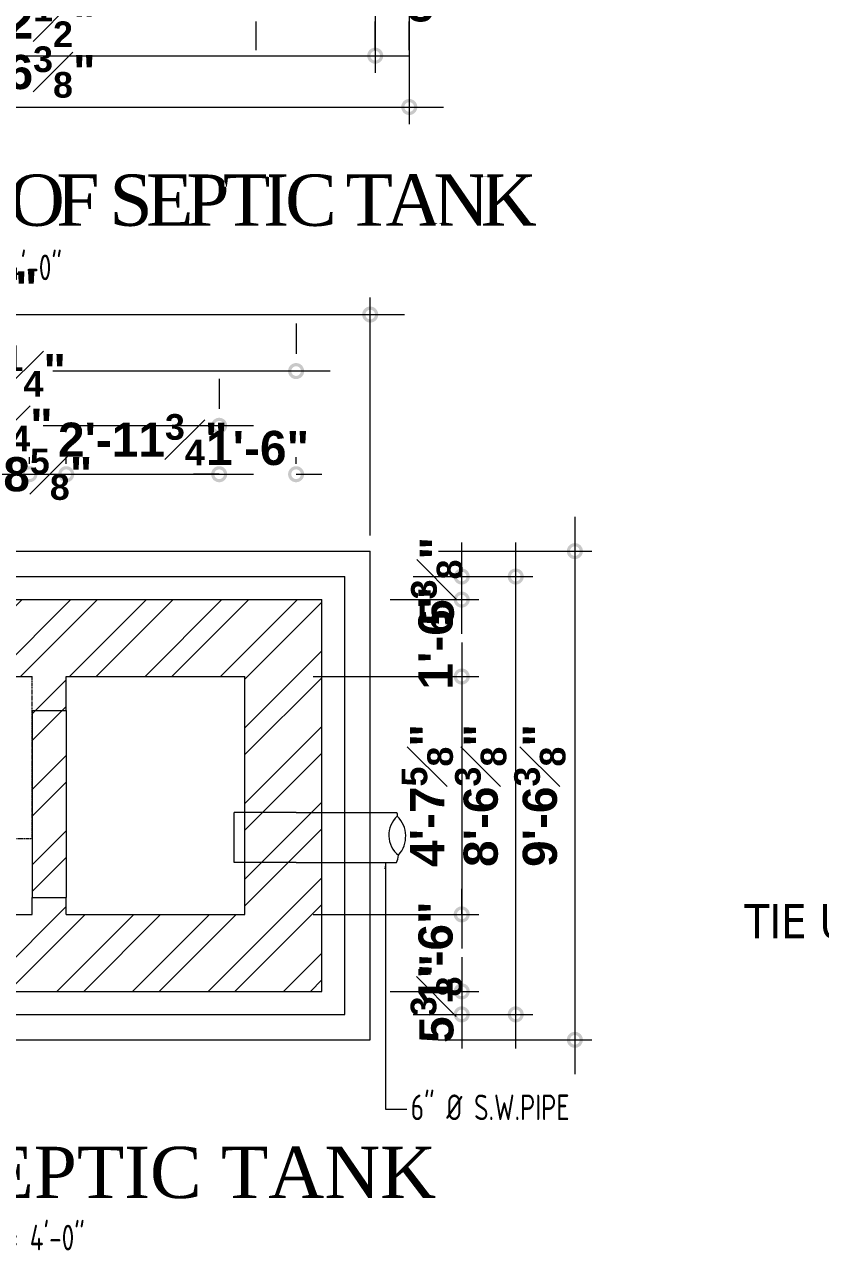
# Model space of a CAD drawing. Header units: inches. Extents: x -9998782 to 66725, y -6520505 to 8308.
# Drawn here: x -4995078.4 to -4994892.2, y -3259052.1 to -3258765.3 of the extents above; entities that cross this region are included whole.
import ezdxf

# ---------------------------------------------------------------- set-up
doc = ezdxf.new("R2010")
doc.units = ezdxf.units.IN
doc.header["$LTSCALE"] = 2
doc.header["$MEASUREMENT"] = 0
doc.header["$PDMODE"] = 34
doc.linetypes.add('ACAD_ISO02W100', pattern=[15, 12, -3])
doc.linetypes.add('HIDDEN', pattern=[0.375, 0.25, -0.125])
doc.layers.get('0').update_dxf_attribs({"linetype": 'CONTINUOUS'})
doc.layers.get('DEFPOINTS').update_dxf_attribs({"color": 141, "linetype": 'CONTINUOUS'})
for name, color, linetype, lineweight in [('1', 7, 'CONTINUOUS', 13), ('DIM_LINE', 173, 'CONTINUOUS', 20), ('dimensions', 7, 'CONTINUOUS', 15), ('HATCH', 60, 'ACAD_ISO02W100', 13), ('TEXT', 181, 'CONTINUOUS', 25), ('tile', 21, 'CONTINUOUS', 9)]:
    doc.layers.add(name, color=color, linetype=linetype, lineweight=lineweight)
doc.styles.add('int text 1in-4ft', font='trebuc.ttf', dxfattribs={"height": 3.5})
doc.styles.add('ordinary', font='times.ttf')
doc.styles.add('STYLE1', font='arialbd.ttf')
doc.styles.add('TAHOMA', font='tahoma.ttf', dxfattribs={"height": 9})
doc.dimstyles.new('dim 1in-4ft', dxfattribs={"dimscale": 0.5, "dimtxt": 3.5, "dimasz": 3, "dimexe": 6, "dimexo": 12, "dimgap": 1, "dimtad": 1, "dimzin": 0, "dimdsep": 46, "dimlunit": 4, "dimtxsty": 'int text 1in-4ft', "dimblk": 'DOT', "dimcen": 4, "dimdle": 6, "dimclrt": 7, "dimadec": 0, "dimazin": 0, "dimtfac": 1, "dimtofl": 0, "dimtmove": 0, "dimatfit": 3, "dimfxl": 7, "dimfxlon": 1, "dimtolj": 1, "dimtzin": 0, "dimarcsym": 0})
doc.dimstyles.new('Ronika', dxfattribs={"dimtxt": 8, "dimasz": 6, "dimexe": 4, "dimexo": 16, "dimgap": 2, "dimtad": 1, "dimdec": 3, "dimzin": 3, "dimdsep": 46, "dimlunit": 4, "dimtxsty": 'STYLE1', "dimblk": 'DOTSMALL', "dimcen": 2, "dimdle": 8, "dimclrd": 256, "dimclre": 7, "dimclrt": 256, "dimadec": 0, "dimazin": 0, "dimtfac": 0.75, "dimtdec": 3, "dimtix": 1, "dimtofl": 0, "dimtmove": 2, "dimatfit": 3, "dimfxl": 1, "dimfrac": 1, "dimtolj": 1, "dimtzin": 0, "dimlwd": 13, "dimlwe": 13, "dimarcsym": 0})

# ---------------------------------------------------------------- blocks, each defined once
blk = doc.blocks.new('TUYTFH')
at = {"layer": 'TEXT', "insert": (81357.29, 74528.46), "char_height": 8, "width": 95.9123, "attachment_point": 3, "style": 'TAHOMA'}
blk.add_mtext('TIE UP BY BINDING WIRE', dxfattribs=at)
blk = doc.blocks.new('_DOTSMALL')
at = {"color": 0, "linetype": 'ByBlock', "const_width": 0.5}
blk.add_lwpolyline([(-0.0625, 0, 1), (0.0625, 0, 1)], format="xyb", close=True, dxfattribs=at)
blk = doc.blocks.new('*D113')
at = {"layer": 'DEFPOINTS', "color": 0, "transparency": 16777216}
for p in [(-176552.13, 44149.44), (-176703.43, 44144.59), (-176552.13, 44144.59)]:
    blk.add_point(p, dxfattribs=at)
at = {"layer": 'DIM_LINE', "color": 7, "lineweight": 13, "transparency": 16777216}
for p, q in [((-176703.43, 44160.59), (-176703.43, 44153.44)), ((-176552.13, 44160.59), (-176552.13, 44153.44))]:
    blk.add_line(p, q, dxfattribs=at)
at = {"layer": 'DIM_LINE', "lineweight": 13, "transparency": 16777216}
for p, q in [((-176711.43, 44149.44), (-176642.54, 44149.44)), ((-176544.13, 44149.44), (-176609.04, 44149.44))]:
    blk.add_line(p, q, dxfattribs=at)
at = {"layer": 'DIM_LINE', "lineweight": 13, "transparency": 16777216, "xscale": 6, "yscale": 6, "zscale": 6, "rotation": 180}
blk.add_blockref('_DOTSMALL', (-176703.43, 44149.44), dxfattribs=at)
at = {"layer": 'DIM_LINE', "lineweight": 13, "transparency": 16777216, "xscale": 6, "yscale": 6, "zscale": 6}
blk.add_blockref('_DOTSMALL', (-176552.13, 44149.44), dxfattribs=at)
at = {"layer": 'DIM_LINE', "transparency": 16777216, "insert": (-176625.79, 44149.44), "char_height": 8, "attachment_point": 5, "style": 'STYLE1'}
blk.add_mtext('\\A1;12\'-7{\\H0.750000x;\\S1#4;}"', dxfattribs=at)
blk = doc.blocks.new('*D114')
at = {"layer": 'DEFPOINTS', "color": 0, "transparency": 16777216}
for p in [(-176570.13, 44136.64), (-176685.43, 44131.59), (-176570.13, 44131.59)]:
    blk.add_point(p, dxfattribs=at)
at = {"layer": 'DIM_LINE', "color": 7, "lineweight": 13, "transparency": 16777216}
for p, q in [((-176685.43, 44147.59), (-176685.43, 44140.64)), ((-176570.13, 44147.59), (-176570.13, 44140.64))]:
    blk.add_line(p, q, dxfattribs=at)
at = {"layer": 'DIM_LINE', "lineweight": 13, "transparency": 16777216}
for p, q in [((-176693.43, 44136.64), (-176640.3, 44136.64)), ((-176562.13, 44136.64), (-176611.28, 44136.64))]:
    blk.add_line(p, q, dxfattribs=at)
at = {"layer": 'DIM_LINE', "lineweight": 13, "transparency": 16777216, "xscale": 6, "yscale": 6, "zscale": 6, "rotation": 180}
blk.add_blockref('_DOTSMALL', (-176685.43, 44136.64), dxfattribs=at)
at = {"layer": 'DIM_LINE', "lineweight": 13, "transparency": 16777216, "xscale": 6, "yscale": 6, "zscale": 6}
blk.add_blockref('_DOTSMALL', (-176570.13, 44136.64), dxfattribs=at)
at = {"layer": 'DIM_LINE', "transparency": 16777216, "insert": (-176625.79, 44136.64), "char_height": 8, "attachment_point": 5, "style": 'STYLE1'}
blk.add_mtext('\\A1;9\'-7{\\H0.750000x;\\S1#4;}"', dxfattribs=at)
blk = doc.blocks.new('*D116')
at = {"layer": 'DEFPOINTS', "color": 0, "transparency": 16777216}
for p in [(-176564.13, 44077.98), (-176564.13, 44022.34), (-176513.38, 44022.34)]:
    blk.add_point(p, dxfattribs=at)
at = {"layer": 'DIM_LINE', "lineweight": 13, "transparency": 16777216}
blk.add_line((-176513.38, 44085.98), (-176513.38, 44014.34), dxfattribs=at)
at = {"layer": 'DIM_LINE', "color": 7, "lineweight": 13, "transparency": 16777216}
for p, q in [((-176548.13, 44077.98), (-176509.38, 44077.98)), ((-176548.13, 44022.34), (-176509.38, 44022.34))]:
    blk.add_line(p, q, dxfattribs=at)
at = {"layer": 'DIM_LINE', "lineweight": 13, "transparency": 16777216, "xscale": 6, "yscale": 6, "zscale": 6}
for p, rotation in [((-176513.38, 44077.98), 90), ((-176513.38, 44022.34), 270)]:
    blk.add_blockref('_DOTSMALL', p, dxfattribs=dict(at, rotation=rotation))
at = {"layer": 'DIM_LINE', "transparency": 16777216, "insert": (-176521.45, 44050.16), "char_height": 8, "attachment_point": 5, "rotation": 90, "style": 'STYLE1'}
blk.add_mtext('\\A1;4\'-7{\\H0.750000x;\\S5#8;}"', dxfattribs=at)
blk = doc.blocks.new('*D117')
at = {"layer": 'DEFPOINTS', "color": 0, "transparency": 16777216}
for p in [(-176540.74, 44101.37), (-176500.75, 44101.37), (-176540.74, 43998.95)]:
    blk.add_point(p, dxfattribs=at)
at = {"layer": 'DIM_LINE', "lineweight": 13, "transparency": 16777216}
blk.add_line((-176500.75, 43990.95), (-176500.75, 44109.37), dxfattribs=at)
at = {"layer": 'DIM_LINE', "color": 7, "lineweight": 13, "transparency": 16777216}
for p, q in [((-176524.74, 44101.37), (-176496.75, 44101.37)), ((-176524.74, 43998.95), (-176496.75, 43998.95))]:
    blk.add_line(p, q, dxfattribs=at)
at = {"layer": 'DIM_LINE', "lineweight": 13, "transparency": 16777216, "xscale": 6, "yscale": 6, "zscale": 6}
for p, rotation in [((-176500.75, 44101.37), 90), ((-176500.75, 43998.95), 270)]:
    blk.add_blockref('_DOTSMALL', p, dxfattribs=dict(at, rotation=rotation))
at = {"layer": 'DIM_LINE', "transparency": 16777216, "insert": (-176508.95, 44050.16), "char_height": 8, "attachment_point": 5, "rotation": 90, "style": 'STYLE1'}
blk.add_mtext('\\A1;8\'-6{\\H0.750000x;\\S3#8;}"', dxfattribs=at)
blk = doc.blocks.new('*D118')
at = {"layer": 'DEFPOINTS', "color": 0, "transparency": 16777216}
for p in [(-176564.13, 44022.34), (-176546.13, 44004.34), (-176513.38, 44004.34)]:
    blk.add_point(p, dxfattribs=at)
at = {"layer": 'DIM_LINE', "lineweight": 13, "transparency": 16777216}
for p, q in [((-176513.38, 44022.34), (-176513.38, 44028.34)), ((-176513.38, 44004.34), (-176513.38, 43998.34))]:
    blk.add_line(p, q, dxfattribs=at)
at = {"layer": 'DIM_LINE', "color": 7, "lineweight": 13, "transparency": 16777216}
for p, q in [((-176548.13, 44022.34), (-176509.38, 44022.34)), ((-176530.13, 44004.34), (-176509.38, 44004.34))]:
    blk.add_line(p, q, dxfattribs=at)
at = {"layer": 'DIM_LINE', "lineweight": 13, "transparency": 16777216, "xscale": 6, "yscale": 6, "zscale": 6}
for p, rotation in [((-176513.38, 44022.34), 270), ((-176513.38, 44004.34), 90)]:
    blk.add_blockref('_DOTSMALL', p, dxfattribs=dict(at, rotation=rotation))
at = {"layer": 'DIM_LINE', "transparency": 16777216, "insert": (-176519.46, 44013.34), "char_height": 8, "attachment_point": 5, "rotation": 90, "style": 'STYLE1'}
blk.add_mtext('\\A1;1\'-6"', dxfattribs=at)
blk = doc.blocks.new('*D120')
at = {"layer": 'DEFPOINTS', "color": 0, "transparency": 16777216}
for p in [(-176614.52, 44125.31), (-176685.43, 44111.77), (-176614.52, 44111.77)]:
    blk.add_point(p, dxfattribs=at)
at = {"layer": 'DIM_LINE', "color": 7, "lineweight": 13, "transparency": 16777216}
for p, q in [((-176685.43, 44127.77), (-176685.43, 44129.31)), ((-176614.52, 44127.77), (-176614.52, 44129.31))]:
    blk.add_line(p, q, dxfattribs=at)
at = {"layer": 'DIM_LINE', "lineweight": 13, "transparency": 16777216}
blk.add_line((-176693.43, 44125.31), (-176606.52, 44125.31), dxfattribs=at)
at = {"layer": 'DIM_LINE', "lineweight": 13, "transparency": 16777216, "xscale": 6, "yscale": 6, "zscale": 6, "rotation": 180}
blk.add_blockref('_DOTSMALL', (-176685.43, 44125.31), dxfattribs=at)
at = {"layer": 'DIM_LINE', "lineweight": 13, "transparency": 16777216, "xscale": 6, "yscale": 6, "zscale": 6}
blk.add_blockref('_DOTSMALL', (-176614.52, 44125.31), dxfattribs=at)
at = {"layer": 'DIM_LINE', "transparency": 16777216, "insert": (-176649.97, 44133.41), "char_height": 8, "attachment_point": 5, "style": 'STYLE1'}
blk.add_mtext('\\A1;5\'-10{\\H0.750000x;\\S7#8;}"', dxfattribs=at)
blk = doc.blocks.new('*D121')
at = {"layer": 'DEFPOINTS', "color": 0, "transparency": 16777216}
for p in [(-176605.91, 44125.31), (-176614.52, 44111.77), (-176605.91, 44111.77)]:
    blk.add_point(p, dxfattribs=at)
at = {"layer": 'DIM_LINE', "color": 7, "lineweight": 13, "transparency": 16777216}
for p, q in [((-176614.52, 44127.77), (-176614.52, 44129.31)), ((-176605.91, 44127.77), (-176605.91, 44129.31))]:
    blk.add_line(p, q, dxfattribs=at)
at = {"layer": 'DIM_LINE', "lineweight": 13, "transparency": 16777216}
blk.add_line((-176622.52, 44125.31), (-176597.91, 44125.31), dxfattribs=at)
at = {"layer": 'DIM_LINE', "lineweight": 13, "transparency": 16777216, "xscale": 6, "yscale": 6, "zscale": 6, "rotation": 180}
blk.add_blockref('_DOTSMALL', (-176614.52, 44125.31), dxfattribs=at)
at = {"layer": 'DIM_LINE', "lineweight": 13, "transparency": 16777216, "xscale": 6, "yscale": 6, "zscale": 6}
blk.add_blockref('_DOTSMALL', (-176605.91, 44125.31), dxfattribs=at)
at = {"layer": 'DIM_LINE', "transparency": 16777216, "insert": (-176610.22, 44125.31), "char_height": 8, "attachment_point": 5, "style": 'STYLE1'}
blk.add_mtext('\\A1;8{\\H0.750000x;\\S5#8;}"', dxfattribs=at)
blk = doc.blocks.new('*D122')
at = {"layer": 'DEFPOINTS', "color": 0, "transparency": 16777216}
for p in [(-176570.13, 44125.31), (-176605.91, 44111.77), (-176570.13, 44111.77)]:
    blk.add_point(p, dxfattribs=at)
at = {"layer": 'DIM_LINE', "color": 7, "lineweight": 13, "transparency": 16777216}
for p, q in [((-176605.91, 44127.77), (-176605.91, 44129.31)), ((-176570.13, 44127.77), (-176570.13, 44129.31))]:
    blk.add_line(p, q, dxfattribs=at)
at = {"layer": 'DIM_LINE', "lineweight": 13, "transparency": 16777216}
blk.add_line((-176613.91, 44125.31), (-176562.13, 44125.31), dxfattribs=at)
at = {"layer": 'DIM_LINE', "lineweight": 13, "transparency": 16777216, "xscale": 6, "yscale": 6, "zscale": 6, "rotation": 180}
blk.add_blockref('_DOTSMALL', (-176605.91, 44125.31), dxfattribs=at)
at = {"layer": 'DIM_LINE', "lineweight": 13, "transparency": 16777216, "xscale": 6, "yscale": 6, "zscale": 6}
blk.add_blockref('_DOTSMALL', (-176570.13, 44125.31), dxfattribs=at)
at = {"layer": 'DIM_LINE', "transparency": 16777216, "insert": (-176588.02, 44133.38), "char_height": 8, "attachment_point": 5, "style": 'STYLE1'}
blk.add_mtext('\\A1;2\'-11{\\H0.750000x;\\S3#4;}"', dxfattribs=at)
blk = doc.blocks.new('*D123')
at = {"layer": 'DEFPOINTS', "color": 0, "transparency": 16777216}
for p in [(-176552.13, 44125.31), (-176570.13, 44111.77), (-176552.13, 44111.77)]:
    blk.add_point(p, dxfattribs=at)
at = {"layer": 'DIM_LINE', "color": 7, "lineweight": 13, "transparency": 16777216}
for p, q in [((-176570.13, 44127.77), (-176570.13, 44129.31)), ((-176552.13, 44127.77), (-176552.13, 44129.31))]:
    blk.add_line(p, q, dxfattribs=at)
at = {"layer": 'DIM_LINE', "lineweight": 13, "transparency": 16777216}
for p, q in [((-176570.13, 44125.31), (-176576.13, 44125.31)), ((-176552.13, 44125.31), (-176546.13, 44125.31))]:
    blk.add_line(p, q, dxfattribs=at)
at = {"layer": 'DIM_LINE', "lineweight": 13, "transparency": 16777216, "xscale": 6, "yscale": 6, "zscale": 6}
blk.add_blockref('_DOTSMALL', (-176570.13, 44125.31), dxfattribs=at)
at = {"layer": 'DIM_LINE', "lineweight": 13, "transparency": 16777216, "xscale": 6, "yscale": 6, "zscale": 6, "rotation": 180}
blk.add_blockref('_DOTSMALL', (-176552.13, 44125.31), dxfattribs=at)
at = {"layer": 'DIM_LINE', "transparency": 16777216, "insert": (-176561.13, 44131.4), "char_height": 8, "attachment_point": 5, "style": 'STYLE1'}
blk.add_mtext('\\A1;1\'-6"', dxfattribs=at)
blk = doc.blocks.new('*D124')
at = {"layer": 'DEFPOINTS', "color": 0, "transparency": 16777216}
for p in [(-176546.13, 44095.98), (-176564.13, 44077.98), (-176513.38, 44077.98)]:
    blk.add_point(p, dxfattribs=at)
at = {"layer": 'DIM_LINE', "lineweight": 13, "transparency": 16777216}
for p, q in [((-176513.38, 44095.98), (-176513.38, 44101.98)), ((-176513.38, 44077.98), (-176513.38, 44071.98))]:
    blk.add_line(p, q, dxfattribs=at)
at = {"layer": 'DIM_LINE', "color": 7, "lineweight": 13, "transparency": 16777216}
for p, q in [((-176530.13, 44095.98), (-176509.38, 44095.98)), ((-176548.13, 44077.98), (-176509.38, 44077.98))]:
    blk.add_line(p, q, dxfattribs=at)
at = {"layer": 'DIM_LINE', "lineweight": 13, "transparency": 16777216, "xscale": 6, "yscale": 6, "zscale": 6}
for p, rotation in [((-176513.38, 44095.98), 270), ((-176513.38, 44077.98), 90)]:
    blk.add_blockref('_DOTSMALL', p, dxfattribs=dict(at, rotation=rotation))
at = {"layer": 'DIM_LINE', "transparency": 16777216, "insert": (-176519.46, 44086.98), "char_height": 8, "attachment_point": 5, "rotation": 90, "style": 'STYLE1'}
blk.add_mtext('\\A1;1\'-6"', dxfattribs=at)
blk = doc.blocks.new('_Dot')
at = {"layer": 'TEXT', "color": 0, "lineweight": -2}
blk.add_line((-0.5, 0), (-1, 0), dxfattribs=at)
at = {"layer": 'TEXT', "color": 0, "const_width": 0.5}
blk.add_lwpolyline([(-0.25, 0, 1), (0.25, 0, 1)], format="xyb", close=True, dxfattribs=at)
blk = doc.blocks.new('*D143')
at = {"layer": 'DEFPOINTS', "color": 0, "transparency": 16777216}
for p in [(-176534.79, 44107.32), (-176534.79, 43993), (-176486.91, 43993)]:
    blk.add_point(p, dxfattribs=at)
at = {"layer": 'DIM_LINE', "lineweight": 13, "transparency": 16777216}
blk.add_line((-176486.91, 44115.32), (-176486.91, 43985), dxfattribs=at)
at = {"layer": 'DIM_LINE', "color": 7, "lineweight": 13, "transparency": 16777216}
for p, q in [((-176518.79, 44107.32), (-176482.91, 44107.32)), ((-176518.79, 43993), (-176482.91, 43993))]:
    blk.add_line(p, q, dxfattribs=at)
at = {"layer": 'DIM_LINE', "lineweight": 13, "transparency": 16777216, "xscale": 6, "yscale": 6, "zscale": 6}
for p, rotation in [((-176486.91, 44107.32), 90), ((-176486.91, 43993), 270)]:
    blk.add_blockref('_DOTSMALL', p, dxfattribs=dict(at, rotation=rotation))
at = {"layer": 'DIM_LINE', "transparency": 16777216, "insert": (-176495.11, 44050.16), "char_height": 8, "attachment_point": 5, "rotation": 90, "style": 'STYLE1'}
blk.add_mtext('\\A1;9\'-6{\\H0.750000x;\\S3#8;}"', dxfattribs=at)
blk = doc.blocks.new('*D144')
at = {"layer": 'DEFPOINTS', "color": 0, "transparency": 16777216}
for p in [(-176534.79, 44162.66), (-176720.77, 44095), (-176534.79, 44095)]:
    blk.add_point(p, dxfattribs=at)
at = {"layer": 'DIM_LINE', "color": 7, "lineweight": 13, "transparency": 16777216}
for p, q in [((-176720.77, 44111), (-176720.77, 44166.66)), ((-176534.79, 44111), (-176534.79, 44166.66))]:
    blk.add_line(p, q, dxfattribs=at)
at = {"layer": 'DIM_LINE', "lineweight": 13, "transparency": 16777216}
blk.add_line((-176728.77, 44162.66), (-176526.79, 44162.66), dxfattribs=at)
at = {"layer": 'DIM_LINE', "lineweight": 13, "transparency": 16777216, "xscale": 6, "yscale": 6, "zscale": 6, "rotation": 180}
blk.add_blockref('_DOTSMALL', (-176720.77, 44162.66), dxfattribs=at)
at = {"layer": 'DIM_LINE', "lineweight": 13, "transparency": 16777216, "xscale": 6, "yscale": 6, "zscale": 6}
blk.add_blockref('_DOTSMALL', (-176534.79, 44162.66), dxfattribs=at)
at = {"layer": 'DIM_LINE', "transparency": 16777216, "insert": (-176627.78, 44168.74), "char_height": 8, "attachment_point": 5, "style": 'STYLE1'}
blk.add_mtext('\\A1;15\'-6"', dxfattribs=at)
blk = doc.blocks.new('*D145')
at = {"layer": 'DEFPOINTS', "color": 0, "transparency": 16777216}
for p in [(-176546.13, 44004.34), (-176540.74, 43998.95), (-176513.38, 43998.95)]:
    blk.add_point(p, dxfattribs=at)
at = {"layer": 'DIM_LINE', "lineweight": 13, "transparency": 16777216}
blk.add_line((-176513.38, 44012.34), (-176513.38, 43990.95), dxfattribs=at)
at = {"layer": 'DIM_LINE', "color": 7, "lineweight": 13, "transparency": 16777216}
for p, q in [((-176530.13, 44004.34), (-176509.38, 44004.34)), ((-176524.74, 43998.95), (-176509.38, 43998.95))]:
    blk.add_line(p, q, dxfattribs=at)
at = {"layer": 'DIM_LINE', "lineweight": 13, "transparency": 16777216, "xscale": 6, "yscale": 6, "zscale": 6}
for p, rotation in [((-176513.38, 44004.34), 90), ((-176513.38, 43998.95), 270)]:
    blk.add_blockref('_DOTSMALL', p, dxfattribs=dict(at, rotation=rotation))
at = {"layer": 'DIM_LINE', "transparency": 16777216, "insert": (-176519.32, 44002.69), "char_height": 8, "attachment_point": 5, "rotation": 90, "style": 'STYLE1'}
blk.add_mtext('\\A1;5{\\H0.750000x;\\S3#8;}"', dxfattribs=at)
blk = doc.blocks.new('*D146')
at = {"layer": 'DEFPOINTS', "color": 0, "transparency": 16777216}
for p in [(-176540.74, 44101.37), (-176513.38, 44101.37), (-176546.13, 44095.98)]:
    blk.add_point(p, dxfattribs=at)
at = {"layer": 'DIM_LINE', "lineweight": 13, "transparency": 16777216}
blk.add_line((-176513.38, 44087.98), (-176513.38, 44109.37), dxfattribs=at)
at = {"layer": 'DIM_LINE', "color": 7, "lineweight": 13, "transparency": 16777216}
for p, q in [((-176524.74, 44101.37), (-176509.38, 44101.37)), ((-176530.13, 44095.98), (-176509.38, 44095.98))]:
    blk.add_line(p, q, dxfattribs=at)
at = {"layer": 'DIM_LINE', "lineweight": 13, "transparency": 16777216, "xscale": 6, "yscale": 6, "zscale": 6}
for p, rotation in [((-176513.38, 44101.37), 90), ((-176513.38, 44095.98), 270)]:
    blk.add_blockref('_DOTSMALL', p, dxfattribs=dict(at, rotation=rotation))
at = {"layer": 'DIM_LINE', "transparency": 16777216, "insert": (-176519.23, 44100.23), "char_height": 8, "attachment_point": 5, "rotation": 90, "style": 'STYLE1'}
blk.add_mtext('\\A1;5{\\H0.750000x;\\S3#8;}"', dxfattribs=at)
blk = doc.blocks.new('*D131')
at = {"layer": 'DEFPOINTS', "color": 0, "transparency": 16777216}
for p in [(-176605.02, 43624.87), (-176597.06, 43624.87), (-176597.06, 43619.56)]:
    blk.add_point(p, dxfattribs=at)
at = {"layer": 'DIM_LINE', "lineweight": 13, "transparency": 16777216}
blk.add_line((-176613.02, 43619.56), (-176589.06, 43619.56), dxfattribs=at)
at = {"layer": 'DIM_LINE', "color": 7, "lineweight": 13, "transparency": 16777216}
for p, q in [((-176605.02, 43608.87), (-176605.02, 43615.56)), ((-176597.06, 43608.87), (-176597.06, 43615.56))]:
    blk.add_line(p, q, dxfattribs=at)
at = {"layer": 'DIM_LINE', "lineweight": 13, "transparency": 16777216, "xscale": 6, "yscale": 6, "zscale": 6, "rotation": 180}
blk.add_blockref('_DOTSMALL', (-176605.02, 43619.56), dxfattribs=at)
at = {"layer": 'DIM_LINE', "lineweight": 13, "transparency": 16777216, "xscale": 6, "yscale": 6, "zscale": 6}
blk.add_blockref('_DOTSMALL', (-176597.06, 43619.56), dxfattribs=at)
at = {"layer": 'DIM_LINE', "transparency": 16777216, "insert": (-176591.77, 43619.51), "char_height": 8, "attachment_point": 5, "style": 'STYLE1'}
blk.add_mtext('\\A1;8"', dxfattribs=at)
blk = doc.blocks.new('*D132')
at = {"layer": 'DEFPOINTS', "color": 0, "transparency": 16777216}
for p in [(-176632.85, 43624.87), (-176605.02, 43624.87), (-176605.02, 43619.56)]:
    blk.add_point(p, dxfattribs=at)
at = {"layer": 'DIM_LINE', "lineweight": 13, "transparency": 16777216}
for p, q in [((-176632.85, 43619.56), (-176638.85, 43619.56)), ((-176605.02, 43619.56), (-176599.02, 43619.56))]:
    blk.add_line(p, q, dxfattribs=at)
at = {"layer": 'DIM_LINE', "color": 7, "lineweight": 13, "transparency": 16777216}
for p, q in [((-176632.85, 43608.87), (-176632.85, 43615.56)), ((-176605.02, 43608.87), (-176605.02, 43615.56))]:
    blk.add_line(p, q, dxfattribs=at)
at = {"layer": 'DIM_LINE', "lineweight": 13, "transparency": 16777216, "xscale": 6, "yscale": 6, "zscale": 6}
blk.add_blockref('_DOTSMALL', (-176632.85, 43619.56), dxfattribs=at)
at = {"layer": 'DIM_LINE', "lineweight": 13, "transparency": 16777216, "xscale": 6, "yscale": 6, "zscale": 6, "rotation": 180}
blk.add_blockref('_DOTSMALL', (-176605.02, 43619.56), dxfattribs=at)
at = {"layer": 'DIM_LINE', "transparency": 16777216, "insert": (-176618.93, 43627.65), "char_height": 8, "attachment_point": 5, "style": 'STYLE1'}
blk.add_mtext('\\A1;2\'-3{\\H0.750000x;\\S7#8;}"', dxfattribs=at)
blk = doc.blocks.new('*D133')
at = {"layer": 'DEFPOINTS', "color": 0, "transparency": 16777216}
for p in [(-176747.7, 43624.87), (-176632.85, 43624.87), (-176632.85, 43619.56)]:
    blk.add_point(p, dxfattribs=at)
at = {"layer": 'DIM_LINE', "lineweight": 13, "transparency": 16777216}
blk.add_line((-176755.7, 43619.56), (-176624.85, 43619.56), dxfattribs=at)
at = {"layer": 'DIM_LINE', "color": 7, "lineweight": 13, "transparency": 16777216}
for p, q in [((-176747.7, 43608.87), (-176747.7, 43615.56)), ((-176632.85, 43608.87), (-176632.85, 43615.56))]:
    blk.add_line(p, q, dxfattribs=at)
at = {"layer": 'DIM_LINE', "lineweight": 13, "transparency": 16777216, "xscale": 6, "yscale": 6, "zscale": 6, "rotation": 180}
blk.add_blockref('_DOTSMALL', (-176747.7, 43619.56), dxfattribs=at)
at = {"layer": 'DIM_LINE', "lineweight": 13, "transparency": 16777216, "xscale": 6, "yscale": 6, "zscale": 6}
blk.add_blockref('_DOTSMALL', (-176632.85, 43619.56), dxfattribs=at)
at = {"layer": 'DIM_LINE', "transparency": 16777216, "insert": (-176690.27, 43627.65), "char_height": 8, "attachment_point": 5, "style": 'STYLE1'}
blk.add_mtext('\\A1;9\'-6{\\H0.750000x;\\S7#8;}"', dxfattribs=at)
blk = doc.blocks.new('*D141')
at = {"layer": 'DEFPOINTS', "color": 0, "transparency": 16777216}
for p in [(-176775.53, 43653.41), (-176605.02, 43653.41), (-176605.02, 43607.56)]:
    blk.add_point(p, dxfattribs=at)
at = {"layer": 'DIM_LINE', "color": 7, "lineweight": 13, "transparency": 16777216}
for p, q in [((-176775.53, 43637.41), (-176775.53, 43603.56)), ((-176605.02, 43637.41), (-176605.02, 43603.56))]:
    blk.add_line(p, q, dxfattribs=at)
at = {"layer": 'DIM_LINE', "lineweight": 13, "transparency": 16777216}
blk.add_line((-176783.53, 43607.56), (-176597.02, 43607.56), dxfattribs=at)
at = {"layer": 'DIM_LINE', "lineweight": 13, "transparency": 16777216, "xscale": 6, "yscale": 6, "zscale": 6, "rotation": 180}
blk.add_blockref('_DOTSMALL', (-176775.53, 43607.56), dxfattribs=at)
at = {"layer": 'DIM_LINE', "lineweight": 13, "transparency": 16777216, "xscale": 6, "yscale": 6, "zscale": 6}
blk.add_blockref('_DOTSMALL', (-176605.02, 43607.56), dxfattribs=at)
at = {"layer": 'DIM_LINE', "transparency": 16777216, "insert": (-176690.27, 43615.58), "char_height": 8, "attachment_point": 5, "style": 'STYLE1'}
blk.add_mtext('\\A1;14\'-2{\\H0.750000x;\\S1#2;}"', dxfattribs=at)
blk = doc.blocks.new('*D142')
at = {"layer": 'DEFPOINTS', "color": 0, "transparency": 16777216}
for p in [(-176783.48, 43645.03), (-176597.06, 43645.03), (-176597.06, 43595.56)]:
    blk.add_point(p, dxfattribs=at)
at = {"layer": 'DIM_LINE', "color": 7, "lineweight": 13, "transparency": 16777216}
for p, q in [((-176783.48, 43629.03), (-176783.48, 43591.56)), ((-176597.06, 43629.03), (-176597.06, 43591.56))]:
    blk.add_line(p, q, dxfattribs=at)
at = {"layer": 'DIM_LINE', "lineweight": 13, "transparency": 16777216}
blk.add_line((-176791.48, 43595.56), (-176589.06, 43595.56), dxfattribs=at)
at = {"layer": 'DIM_LINE', "lineweight": 13, "transparency": 16777216, "xscale": 6, "yscale": 6, "zscale": 6, "rotation": 180}
blk.add_blockref('_DOTSMALL', (-176783.48, 43595.56), dxfattribs=at)
at = {"layer": 'DIM_LINE', "lineweight": 13, "transparency": 16777216, "xscale": 6, "yscale": 6, "zscale": 6}
blk.add_blockref('_DOTSMALL', (-176597.06, 43595.56), dxfattribs=at)
at = {"layer": 'DIM_LINE', "transparency": 16777216, "insert": (-176690.27, 43603.75), "char_height": 8, "attachment_point": 5, "style": 'STYLE1'}
blk.add_mtext('\\A1;15\'-6{\\H0.750000x;\\S3#8;}"', dxfattribs=at)
blk = doc.blocks.new('*D148')
at = {"layer": 'DEFPOINTS', "color": 0, "transparency": 16777216}
for p in [(-176783.48, 43649.01), (-176597.06, 43649.01), (-176597.06, 43595.56)]:
    blk.add_point(p, dxfattribs=at)
at = {"layer": 'DIM_LINE', "color": 7, "lineweight": 13, "transparency": 16777216}
for p, q in [((-176783.48, 43633.01), (-176783.48, 43591.56)), ((-176597.06, 43633.01), (-176597.06, 43591.56))]:
    blk.add_line(p, q, dxfattribs=at)
at = {"layer": 'DIM_LINE', "lineweight": 13, "transparency": 16777216}
blk.add_line((-176791.48, 43595.56), (-176589.06, 43595.56), dxfattribs=at)
at = {"layer": 'DIM_LINE', "lineweight": 13, "transparency": 16777216, "xscale": 6, "yscale": 6, "zscale": 6, "rotation": 180}
blk.add_blockref('_DOTSMALL', (-176783.48, 43595.56), dxfattribs=at)
at = {"layer": 'DIM_LINE', "lineweight": 13, "transparency": 16777216, "xscale": 6, "yscale": 6, "zscale": 6}
blk.add_blockref('_DOTSMALL', (-176597.06, 43595.56), dxfattribs=at)
at = {"layer": 'DIM_LINE', "transparency": 16777216, "insert": (-176690.27, 43603.75), "char_height": 8, "attachment_point": 5, "style": 'STYLE1'}
blk.add_mtext('\\A1;15\'-6{\\H0.750000x;\\S3#8;}"', dxfattribs=at)
blk = doc.blocks.new('DSTFG')
at = {"layer": 'HATCH', "lineweight": 9, "ltscale": 5}
h = blk.add_hatch(dxfattribs=at)
h.set_pattern_fill('STEEL', color=256, scale=100, style=0)
h.set_pattern_definition([(45, (-304763.27, 177538.813), (-8.8388348, 8.8388348), []), (45, (-304763.27, 177545.063), (-8.8388348, 8.8388348), [])])
h.paths.add_polyline_path([(-171179.4574, 55930.718), (-171052.1633, 55930.718), (-171052.1633, 55875.0831), (-171179.4574, 55875.0831)], flags=16)
h.paths.add_polyline_path([(-171197.4574, 55948.718), (-171034.1633, 55948.718), (-171034.1633, 55857.0831), (-171197.4574, 55857.0831)])
h.paths.add_polyline_path([(-171101.8915, 55930.718), (-171093.9402, 55930.718), (-171093.9402, 55875.0831), (-171101.8915, 55875.0831)], flags=0)
at = {"color": 2, "linetype": 'HIDDEN'}
for q in [(-171052.1681, 55884.0553), (-171052.1633, 55884.1226)]:
    blk.add_line((-171052.1028, 55884.0994), q, dxfattribs=at)
at = {"layer": '1', "color": 5}
for p, q in [((-171208.8001, 55960.0606), (-171022.8207, 55960.0606)), ((-171022.8207, 55898.9248), (-171022.8207, 55960.0606)), ((-171202.8487, 55954.1093), (-171028.772, 55954.1093)), ((-171028.772, 55898.9248), (-171028.772, 55954.1093)), ((-171101.8915, 55922.8153), (-171101.8915, 55879.01)), ((-171093.9402, 55922.8153), (-171093.9402, 55879.01)), ((-171040.1633, 55898.9248), (-171054.6142, 55898.9248)), ((-171054.6142, 55887.1857), (-171054.6142, 55898.9248)), ((-171040.1633, 55898.9248), (-171016.685, 55898.9248)), ((-171028.772, 55851.6917), (-171028.772, 55898.9248)), ((-171022.8207, 55845.7404), (-171022.8207, 55898.9248)), ((-171040.1633, 55887.1857), (-171054.6142, 55887.1857)), ((-171040.1633, 55887.1857), (-171016.685, 55887.1857)), ((-171202.8487, 55851.6917), (-171028.772, 55851.6917)), ((-171208.8001, 55845.7404), (-171022.8207, 55845.7404))]:
    blk.add_line(p, q, dxfattribs=at)
at = {"layer": '1', "color": 1}
for p, q in [((-171197.4574, 55948.718), (-171034.1633, 55948.718)), ((-171034.1633, 55857.0831), (-171034.1633, 55948.718)), ((-171179.4574, 55930.718), (-171101.8915, 55930.718)), ((-171093.9402, 55922.8153), (-171093.9402, 55930.718)), ((-171093.9402, 55930.718), (-171052.1633, 55930.718)), ((-171052.1633, 55875.0831), (-171052.1633, 55930.718)), ((-171101.8915, 55922.8153), (-171093.9402, 55922.8153)), ((-171101.8915, 55875.0831), (-171101.8915, 55879.01)), ((-171101.8915, 55879.01), (-171093.9402, 55879.01)), ((-171093.9402, 55875.0831), (-171093.9402, 55879.01)), ((-171179.4574, 55875.0831), (-171101.8915, 55875.0831)), ((-171093.9402, 55875.0831), (-171052.1633, 55875.0831)), ((-171197.4574, 55857.0831), (-171034.1633, 55857.0831))]:
    blk.add_line(p, q, dxfattribs=at)
at = {"layer": '1', "color": 6, "linetype": 'HIDDEN', "ltscale": 0.2}
for p, q in [((-171150.8157, 55930.718), (-171101.8915, 55930.718)), ((-171101.8915, 55892.8518), (-171101.8915, 55930.718)), ((-171150.8157, 55892.8518), (-171101.8915, 55892.8518))]:
    blk.add_line(p, q, dxfattribs=at)
at = {"layer": '1', "color": 5}
for centre, radius, start, end in [((-171017.0109, 55898.4009), 0.617, 320.523056, 58.1258), ((-171012.5526, 55893.6172), 5.9331, 131.690397, 232.473836), ((-171021.0928, 55893.3422), 6.5763, 318.054368, 45.68746), ((-171019.5709, 55888.8844), 3.3487, 329.518962, 1.281376), ((-171016.2007, 55888.99), 0.0381, 234.00888, 305.99112)]:
    blk.add_arc(centre, radius, start, end, dxfattribs=at)
at = {"char_height": 6, "width": 136.473322, "attachment_point": 5, "style": 'ordinary'}
for s, insert in [('{\\Fisocp3|c0;\\W0.8;6" %%C S.W.PIPE}', (-170994.7624, 55829.9477)), ('{\\Fisocp3|c0;\\W0.8;SCALE :- 1" = 4\'-0" }', (-171115.7613, 55799.4691))]:
    blk.add_mtext(s, dxfattribs=dict(at, insert=insert))
at = {"layer": 'TEXT', "insert": (-171202.2481, 55820.732), "char_height": 12, "width": 222.326298, "attachment_point": 1, "style": 'ordinary'}
blk.add_mtext('{\\fTimes New Roman|b0|i0|c0|p18;PLAN OF SEPTIC TANK}', dxfattribs=at)
at = {"layer": 'DIM_LINE'}
for base, p1, p2, picture, middle, set_off in [((-171022.8207, 56015.3933), (-171208.8001, 55947.7414), (-171022.8207, 55947.7414), '*D144', (-171115.8104, 56021.4779), (5511.9712, 11852.7381)), ((-171102.54886, 55978.05139), (-171173.45744, 55964.50435), (-171102.54886, 55964.50435), '*D120', (-171138.00315, 55986.14416), (5511.97116, 11852.73811)), ((-171058.1633, 55978.0514), (-171093.9402, 55964.5043), (-171058.1633, 55964.5043), '*D122', (-171076.0517, 55986.1148), (5511.9712, 11852.7381)), ((-171040.1633, 55978.0514), (-171058.1633, 55964.5043), (-171040.1633, 55964.5043), '*D123', (-171049.1633, 55984.136), (5511.9712, 11852.7381))]:
    dim = blk.add_linear_dim(base=base, p1=p1, p2=p2, dimstyle='Ronika', dxfattribs=at)
    dim.commit()
    dim.dimension.update_dxf_attribs({"geometry": picture, "text_midpoint": middle, "insert": set_off})
for base, p1, p2, picture, middle in [((-171040.1633, 56002.1777), (-171191.4574, 55997.3322), (-171040.1633, 55997.3322), '*D113', (-171113.8185, 56002.1777)), ((-171058.1633, 55989.3802), (-171173.4574, 55984.3284), (-171058.1633, 55984.3284), '*D114', (-171113.8185, 55989.3802)), ((-171093.9402, 55978.0514), (-171102.5489, 55964.5043), (-171093.9402, 55964.5043), '*D121', (-171098.2445, 55978.0514))]:
    dim = blk.add_linear_dim(base=base, p1=p1, p2=p2, dimstyle='Ronika', dxfattribs=at)
    dim.commit()
    dim.dimension.update_dxf_attribs({"geometry": picture, "text_midpoint": middle, "dimtype": 128, "insert": (5511.9712, 11852.7381)})
for base, p1, p2, picture, middle in [((-170974.9422, 55845.7404), (-171022.8207, 55960.0606), (-171022.8207, 55845.7404), '*D143', (-170983.1373, 55902.9005)), ((-170988.7814, 55954.1093), (-171028.772, 55851.6917), (-171028.772, 55954.1093), '*D117', (-170996.9765, 55902.9005)), ((-171001.4054, 55930.718), (-171034.1633, 55948.718), (-171052.1633, 55930.718), '*D124', (-171007.49, 55939.718)), ((-171001.4054, 55875.0831), (-171052.1633, 55930.718), (-171052.1633, 55875.0831), '*D116', (-171009.4811, 55902.9005)), ((-171001.4054, 55857.0831), (-171052.1633, 55875.0831), (-171034.1633, 55857.0831), '*D118', (-171007.49, 55866.0831))]:
    dim = blk.add_linear_dim(base=base, p1=p1, p2=p2, angle=90, dimstyle='Ronika', dxfattribs=at)
    dim.commit()
    dim.dimension.update_dxf_attribs({"geometry": picture, "text_midpoint": middle, "insert": (5511.9712, 11852.7381)})
for base, p1, p2, picture, middle in [((-171001.4054, 55954.1093), (-171034.1633, 55948.718), (-171028.772, 55954.1093), '*D146', (-171007.261, 55952.9699)), ((-171001.4054, 55851.6917), (-171034.1633, 55857.0831), (-171028.772, 55851.6917), '*D145', (-171007.3439, 55855.431))]:
    dim = blk.add_linear_dim(base=base, p1=p1, p2=p2, angle=90, dimstyle='Ronika', dxfattribs=at)
    dim.commit()
    dim.dimension.update_dxf_attribs({"geometry": picture, "text_midpoint": middle, "dimtype": 128, "insert": (5511.9712, 11852.7381)})
at = {"layer": 'dimensions', "ltscale": 0.5}
blk.add_leader([(-171019.27, 55887.1857), (-171019.27, 55829.5262), (-171014.27, 55829.5262)], dimstyle='dim 1in-4ft', override={"dimgap": 1, "dimtad": 0}, dxfattribs=at)
blk = doc.blocks.new('TGCV')
at = {"insert": (-171192.5093, 55410.7772), "char_height": 6, "width": 136.473322, "attachment_point": 5, "style": 'ordinary'}
blk.add_mtext('{\\Fisocp3|c0;\\W0.8;SCALE :- 1" = 4\'-0" }', dxfattribs=at)
at = {"layer": 'TEXT', "insert": (-171300.3298, 55432.5155), "char_height": 12, "width": 950.154532, "attachment_point": 1, "style": 'ordinary'}
blk.add_mtext('{\\fTimes New Roman|b0|i0|c0|p18;\\T0.8;CROSS SECTION OF SEPTIC TANK}', dxfattribs=at)
at = {"layer": 'DIM_LINE'}
for base, p1, p2, picture, middle in [((-171093.0452, 55460.2965), (-171263.5602, 55506.151), (-171093.0452, 55506.151), '*D141', (-171178.3027, 55468.3211)), ((-171085.0938, 55448.2965), (-171271.5115, 55501.7472), (-171085.0938, 55501.7472), '*D148', (-171178.3027, 55456.4916)), ((-171085.0938, 55448.2965), (-171271.5115, 55497.7715), (-171085.0938, 55497.7715), '*D142', (-171178.3027, 55456.4916)), ((-171120.8748, 55472.2965), (-171235.7306, 55477.6099), (-171120.8748, 55477.6099), '*D133', (-171178.3027, 55480.3893)), ((-171093.0452, 55472.2965), (-171120.8748, 55477.6099), (-171093.0452, 55477.6099), '*D132', (-171106.96, 55480.3893))]:
    dim = blk.add_linear_dim(base=base, p1=p1, p2=p2, dimstyle='Ronika', dxfattribs=at)
    dim.commit()
    dim.dimension.update_dxf_attribs({"geometry": picture, "text_midpoint": middle, "insert": (5511.9712, 11852.7381)})
dim = blk.add_linear_dim(base=(-171085.0938, 55472.2965), p1=(-171093.0452, 55477.6099), p2=(-171085.0938, 55477.6099), dimstyle='Ronika', dxfattribs=at)
dim.commit()
dim.dimension.update_dxf_attribs({"geometry": '*D131', "text_midpoint": (-171079.801, 55472.252), "dimtype": 128, "insert": (5511.9712, 11852.7381)})

msp = doc.modelspace()

# ---------------------------------------------------------------- block references
at = {"color": 0, "lineweight": -3}
msp.add_blockref('TUYTFH', (-5076178.15, -3333499.51), dxfattribs=at)
at = {"layer": 'tile'}
for name, p in [('TGCV', (-4823903.32, -3314232.89)), ('DSTFG', (-4823974.72, -3314848.54))]:
    msp.add_blockref(name, p, dxfattribs=at)

doc.saveas('drawing.dxf')
